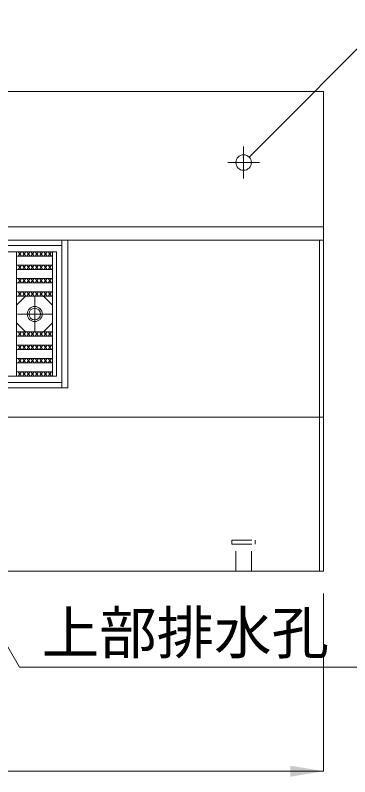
# Model space of a CAD drawing. Units: millimetres, scale not verified. Extents: x -44570 to -19804, y 69050 to 91573.
# Drawn here: x -27751 to -27374, y 80660 to 81517 of the extents above; entities that cross this region are included whole.
import ezdxf
from ezdxf.enums import TextEntityAlignment as Align

# ---------------------------------------------------------------- set-up
doc = ezdxf.new("R2010")
doc.units = ezdxf.units.MM
doc.header["$LTSCALE"] = 30
doc.linetypes.add('USER1', pattern=[1.35, 0.75, -0.6])
doc.linetypes.add('USER2', pattern=[28.575, 19.05, -3.175, 3.175, -3.175])
for name, color, linetype, lineweight in [('寸法線', 7, 'Continuous', 9), ('本体', 2, 'Continuous', 9), ('ｲﾝｻｰﾄ', 3, 'USER1', 5), ('ｸﾞﾚｰﾁﾝｸﾞ', 7, 'Continuous', 5)]:
    doc.layers.add(name, color=color, linetype=linetype, lineweight=lineweight)
doc.styles.add('ＭＳ ゴシック', font='')
doc.styles.get('ＭＳ ゴシック').set_extended_font_data('MS Gothic')

# ---------------------------------------------------------------- blocks, each defined once
blk = doc.blocks.new('filled_arrow')
at = {"color": 0, "linetype": 'Continuous', "lineweight": -2}
blk.add_solid([(7.5, 1.25), (0, 0), (7.5, -1.25)], dxfattribs=at)

msp = doc.modelspace()

# ---------------------------------------------------------------- linework, layer by layer
at = {"layer": '寸法線', "linetype": 'USER2'}
for p, q in [((-27493.24, 81368.64), (-27493.24, 81332.94)), ((-27511.09, 81350.79), (-27475.39, 81350.79)), ((-27728.74, 81199.79), (-27728.74, 81160.79)), ((-27748.24, 81180.29), (-27709.24, 81180.29))]:
    msp.add_line(p, q, dxfattribs=at)
at = {"layer": '寸法線'}
for p in [(-27403.24, 80865.79), (-28401.24, 80665.79)]:
    msp.add_line(p, (-27403.24, 80665.79), dxfattribs=at)
for points in [[(-27487.05, 81356.98), (-27327.51, 81516.52), (-26945.98, 81516.52)], [(-27902.15, 81053.71), (-27745.77, 80782.86), (-27142.85, 80782.86)]]:
    msp.add_lwpolyline(points, dxfattribs=at)
at = {"layer": '本体', "lineweight": 20}
for p, q in [((-28401.24, 81430.79), (-27403.24, 81430.79)), ((-27403.24, 81430.79), (-27403.24, 80890.79)), ((-28401.24, 80890.79), (-27403.24, 80890.79))]:
    msp.add_line(p, q, dxfattribs=at)
at = {"layer": '本体'}
for p, q in [((-28401.24, 81278.29), (-27403.24, 81278.29)), ((-28401.24, 81263.29), (-27403.24, 81263.29)), ((-28401.24, 81064.03), (-27403.24, 81064.03))]:
    msp.add_line(p, q, dxfattribs=at)
at = {"layer": '本体', "lineweight": 5}
msp.add_line((-27407.74, 81263.29), (-27407.74, 80890.79), dxfattribs=at)
at = {"layer": 'ｲﾝｻｰﾄ'}
for p, q in [((-27506.37, 80921.41), (-27506.37, 80925.79)), ((-27506.37, 80925.79), (-27480.12, 80925.79)), ((-27480.12, 80921.41), (-27480.12, 80925.79)), ((-27506.37, 80921.41), (-27480.12, 80921.41)), ((-27501.99, 80890.79), (-27501.99, 80921.41)), ((-27484.49, 80890.79), (-27484.49, 80921.41))]:
    msp.add_line(p, q, dxfattribs=at)
at = {"layer": 'ｲﾝｻｰﾄ', "linetype": 'Continuous'}
msp.add_circle((-27493.24, 81350.79), 8.75, dxfattribs=at)
at = {"layer": 'ｸﾞﾚｰﾁﾝｸﾞ'}
for p, q in [((-28112.24, 81263.29), (-27692.24, 81263.29)), ((-27698.24, 81263.29), (-27698.24, 81097.29)), ((-27691.24, 81263.29), (-27691.24, 81097.29)), ((-28107.24, 81257.29), (-27698.24, 81257.29)), ((-28100.24, 81250.29), (-27704.24, 81250.29)), ((-27749.24, 81250.29), (-27749.24, 81110.29)), ((-27708.74, 81250.29), (-27704.24, 81250.29)), ((-27708.74, 81250.29), (-27708.74, 81110.29)), ((-27704.24, 81250.29), (-27704.24, 81110.29)), ((-27749.24, 81245.29), (-27708.74, 81245.29)), ((-27746.97, 81245.79), (-27743.97, 81249.79)), ((-27746.97, 81249.79), (-27743.97, 81245.79)), ((-27742.17, 81245.79), (-27739.17, 81249.79)), ((-27742.17, 81249.79), (-27739.17, 81245.79)), ((-27737.37, 81245.79), (-27734.37, 81249.79)), ((-27737.37, 81249.79), (-27734.37, 81245.79)), ((-27732.57, 81245.79), (-27729.57, 81249.79)), ((-27732.57, 81249.79), (-27729.57, 81245.79)), ((-27727.77, 81245.79), (-27724.77, 81249.79)), ((-27727.77, 81249.79), (-27724.77, 81245.79)), ((-27722.97, 81245.79), (-27719.97, 81249.79)), ((-27722.97, 81249.79), (-27719.97, 81245.79)), ((-27718.17, 81245.79), (-27715.17, 81249.79)), ((-27718.17, 81249.79), (-27715.17, 81245.79)), ((-27713.37, 81249.79), (-27710.37, 81245.79)), ((-27713.37, 81245.79), (-27710.37, 81249.79)), ((-27749.24, 81235.29), (-27708.74, 81235.29)), ((-27746.97, 81230.79), (-27743.97, 81234.79)), ((-27746.97, 81234.79), (-27743.97, 81230.79)), ((-27742.17, 81230.79), (-27739.17, 81234.79)), ((-27742.17, 81234.79), (-27739.17, 81230.79)), ((-27737.37, 81230.79), (-27734.37, 81234.79)), ((-27737.37, 81234.79), (-27734.37, 81230.79)), ((-27732.57, 81230.79), (-27729.57, 81234.79)), ((-27732.57, 81234.79), (-27729.57, 81230.79)), ((-27727.77, 81230.79), (-27724.77, 81234.79)), ((-27727.77, 81234.79), (-27724.77, 81230.79)), ((-27722.97, 81230.79), (-27719.97, 81234.79)), ((-27722.97, 81234.79), (-27719.97, 81230.79)), ((-27718.17, 81230.79), (-27715.17, 81234.79)), ((-27718.17, 81234.79), (-27715.17, 81230.79)), ((-27713.37, 81230.79), (-27710.37, 81234.79)), ((-27713.37, 81234.79), (-27710.37, 81230.79)), ((-27749.24, 81230.29), (-27708.74, 81230.29)), ((-27749.24, 81220.29), (-27708.74, 81220.29)), ((-27746.97, 81215.79), (-27743.97, 81219.79)), ((-27746.97, 81219.79), (-27743.97, 81215.79)), ((-27742.17, 81215.79), (-27739.17, 81219.79)), ((-27742.17, 81219.79), (-27739.17, 81215.79)), ((-27737.37, 81215.79), (-27734.37, 81219.79)), ((-27737.37, 81219.79), (-27734.37, 81215.79)), ((-27732.57, 81215.79), (-27729.57, 81219.79)), ((-27732.57, 81219.79), (-27729.57, 81215.79)), ((-27727.77, 81215.79), (-27724.77, 81219.79)), ((-27727.77, 81219.79), (-27724.77, 81215.79)), ((-27722.97, 81215.79), (-27719.97, 81219.79)), ((-27722.97, 81219.79), (-27719.97, 81215.79)), ((-27718.17, 81215.79), (-27715.17, 81219.79)), ((-27718.17, 81219.79), (-27715.17, 81215.79)), ((-27713.37, 81215.79), (-27710.37, 81219.79)), ((-27713.37, 81219.79), (-27710.37, 81215.79)), ((-27749.24, 81215.29), (-27708.74, 81215.29)), ((-27749.24, 81205.29), (-27708.74, 81205.29)), ((-27749.24, 81190.29), (-27739.24, 81200.29)), ((-27749.24, 81200.29), (-27708.74, 81200.29)), ((-27746.97, 81200.79), (-27743.97, 81204.79)), ((-27746.97, 81204.79), (-27743.97, 81200.79)), ((-27742.17, 81200.79), (-27739.17, 81204.79)), ((-27742.17, 81204.79), (-27739.17, 81200.79)), ((-27737.37, 81200.79), (-27734.37, 81204.79)), ((-27737.37, 81204.79), (-27734.37, 81200.79)), ((-27732.57, 81200.79), (-27729.57, 81204.79)), ((-27732.57, 81204.79), (-27729.57, 81200.79)), ((-27727.77, 81200.79), (-27724.77, 81204.79)), ((-27727.77, 81204.79), (-27724.77, 81200.79)), ((-27722.97, 81200.79), (-27719.97, 81204.79)), ((-27722.97, 81204.79), (-27719.97, 81200.79)), ((-27708.74, 81190.29), (-27718.74, 81200.29)), ((-27718.17, 81200.79), (-27715.17, 81204.79)), ((-27718.17, 81204.79), (-27715.17, 81200.79)), ((-27713.37, 81200.79), (-27710.37, 81204.79)), ((-27713.37, 81204.79), (-27710.37, 81200.79)), ((-27749.24, 81170.29), (-27739.24, 81160.29)), ((-27708.74, 81170.29), (-27718.74, 81160.29)), ((-27749.24, 81160.29), (-27708.74, 81160.29)), ((-27746.97, 81155.79), (-27743.97, 81159.79)), ((-27746.97, 81159.79), (-27743.97, 81155.79)), ((-27742.17, 81155.79), (-27739.17, 81159.79)), ((-27742.17, 81159.79), (-27739.17, 81155.79)), ((-27737.37, 81155.79), (-27734.37, 81159.79)), ((-27737.37, 81159.79), (-27734.37, 81155.79)), ((-27732.57, 81155.79), (-27729.57, 81159.79)), ((-27732.57, 81159.79), (-27729.57, 81155.79)), ((-27727.77, 81155.79), (-27724.77, 81159.79)), ((-27727.77, 81159.79), (-27724.77, 81155.79)), ((-27722.97, 81155.79), (-27719.97, 81159.79)), ((-27722.97, 81159.79), (-27719.97, 81155.79)), ((-27718.17, 81155.79), (-27715.17, 81159.79)), ((-27718.17, 81159.79), (-27715.17, 81155.79)), ((-27713.37, 81155.79), (-27710.37, 81159.79)), ((-27713.37, 81159.79), (-27710.37, 81155.79)), ((-27749.24, 81155.29), (-27708.74, 81155.29)), ((-27749.24, 81145.29), (-27708.74, 81145.29)), ((-27749.24, 81140.29), (-27708.74, 81140.29)), ((-27746.97, 81140.79), (-27743.97, 81144.79)), ((-27746.97, 81144.79), (-27743.97, 81140.79)), ((-27742.17, 81140.79), (-27739.17, 81144.79)), ((-27742.17, 81144.79), (-27739.17, 81140.79)), ((-27737.37, 81140.79), (-27734.37, 81144.79)), ((-27737.37, 81144.79), (-27734.37, 81140.79)), ((-27732.57, 81140.79), (-27729.57, 81144.79)), ((-27732.57, 81144.79), (-27729.57, 81140.79)), ((-27727.77, 81140.79), (-27724.77, 81144.79)), ((-27727.77, 81144.79), (-27724.77, 81140.79)), ((-27722.97, 81140.79), (-27719.97, 81144.79)), ((-27722.97, 81144.79), (-27719.97, 81140.79)), ((-27718.17, 81140.79), (-27715.17, 81144.79)), ((-27718.17, 81144.79), (-27715.17, 81140.79)), ((-27713.37, 81140.79), (-27710.37, 81144.79)), ((-27713.37, 81144.79), (-27710.37, 81140.79)), ((-27749.24, 81130.29), (-27708.74, 81130.29)), ((-27749.24, 81125.29), (-27708.74, 81125.29)), ((-27746.97, 81125.79), (-27743.97, 81129.79)), ((-27746.97, 81129.79), (-27743.97, 81125.79)), ((-27742.17, 81125.79), (-27739.17, 81129.79)), ((-27742.17, 81129.79), (-27739.17, 81125.79)), ((-27737.37, 81125.79), (-27734.37, 81129.79)), ((-27737.37, 81129.79), (-27734.37, 81125.79)), ((-27732.57, 81125.79), (-27729.57, 81129.79)), ((-27732.57, 81129.79), (-27729.57, 81125.79)), ((-27727.77, 81125.79), (-27724.77, 81129.79)), ((-27727.77, 81129.79), (-27724.77, 81125.79)), ((-27722.97, 81125.79), (-27719.97, 81129.79)), ((-27722.97, 81129.79), (-27719.97, 81125.79)), ((-27718.17, 81125.79), (-27715.17, 81129.79)), ((-27718.17, 81129.79), (-27715.17, 81125.79)), ((-27713.37, 81125.79), (-27710.37, 81129.79)), ((-27713.37, 81129.79), (-27710.37, 81125.79)), ((-27749.24, 81115.29), (-27708.74, 81115.29)), ((-27746.97, 81110.79), (-27743.97, 81114.79)), ((-27746.97, 81114.79), (-27743.97, 81110.79)), ((-27742.17, 81110.79), (-27739.17, 81114.79)), ((-27742.17, 81114.79), (-27739.17, 81110.79)), ((-27737.37, 81110.79), (-27734.37, 81114.79)), ((-27737.37, 81114.79), (-27734.37, 81110.79)), ((-27732.57, 81110.79), (-27729.57, 81114.79)), ((-27732.57, 81114.79), (-27729.57, 81110.79)), ((-27727.77, 81110.79), (-27724.77, 81114.79)), ((-27727.77, 81114.79), (-27724.77, 81110.79)), ((-27722.97, 81110.79), (-27719.97, 81114.79)), ((-27722.97, 81114.79), (-27719.97, 81110.79)), ((-27718.17, 81110.79), (-27715.17, 81114.79)), ((-27718.17, 81114.79), (-27715.17, 81110.79)), ((-27713.37, 81110.79), (-27710.37, 81114.79)), ((-27713.37, 81114.79), (-27710.37, 81110.79)), ((-28100.24, 81110.29), (-27704.24, 81110.29)), ((-28113.24, 81097.29), (-27691.24, 81097.29)), ((-28107.24, 81103.29), (-27698.24, 81103.29))]:
    msp.add_line(p, q, dxfattribs=at)
for radius in [8.5, 6.5]:
    msp.add_circle((-27728.74, 81180.29), radius, dxfattribs=at)

# ---------------------------------------------------------------- block references
at = {"layer": '寸法線'}
for p, xscale, yscale, rotation in [((-27487.05, 81356.98), 0.2, 0.2, 45), ((-27403.24, 80665.79), 5, 5, 180)]:
    msp.add_blockref('filled_arrow', p, dxfattribs=dict(at, xscale=xscale, yscale=yscale, rotation=rotation))

# ---------------------------------------------------------------- texts
at = {"layer": '寸法線', "style": 'ＭＳ ゴシック'}
msp.add_text('上部排水孔 15×200 ', height=47.47, dxfattribs=at).set_placement((-27720.77, 80845.4), align=Align.TOP_LEFT)

doc.saveas('drawing.dxf')
